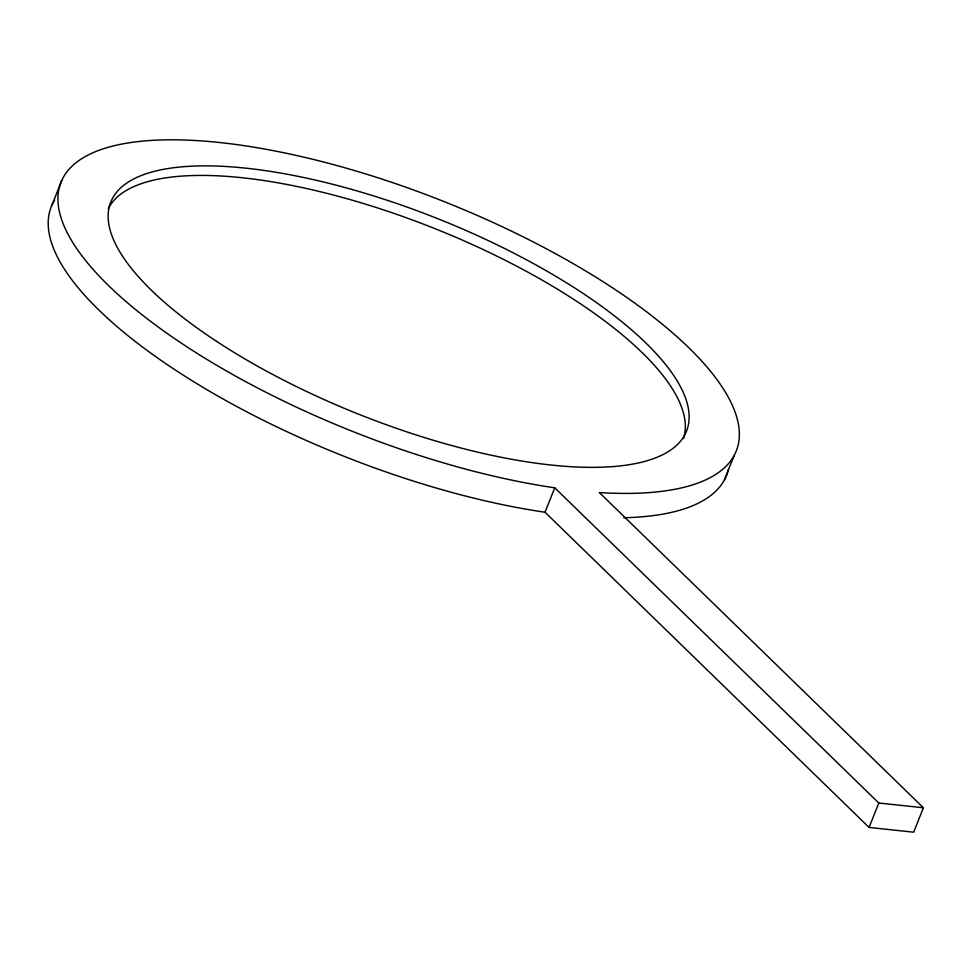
<?xml version="1.0" encoding="UTF-8"?>
<svg xmlns="http://www.w3.org/2000/svg" width="972" height="972" viewBox="0 0 972 972"><rect width="100%" height="100%" fill="white"/><g stroke="black" fill="none" stroke-linecap="round" stroke-linejoin="round"><path stroke-width="1.46" d="M52.075 204.825L61.795 180.403M545.037 512.232L554.757 487.81A363.382 123.687 21.7 0 1 57.919 199.394A363.382 123.687 21.7 0 1 552.473 252.064A363.382 123.687 21.7 0 1 599.36 492.561L923.4 807.768L913.68 832.19L869.077 827.439L545.037 512.232A363.382 123.687 21.7 0 1 184.012 375.642A363.382 123.687 21.7 0 1 54.699 199.916M724.432 479.876L734.152 455.455M869.077 827.439L878.797 803.018L554.757 487.81M878.797 803.018L923.4 807.768M728.38 469.537A363.382 123.687 21.7 0 1 623.793 517.748M108.342 208.53A309.837 105.462 21.7 0 1 435.249 228.76A309.837 105.462 21.7 0 1 683.498 438.542M216.622 341.391A309.837 105.462 21.7 0 0 685.722 433.002A309.837 105.462 21.7 0 0 293.544 175.446A309.837 105.462 21.7 0 0 216.622 341.391"/></g></svg>
